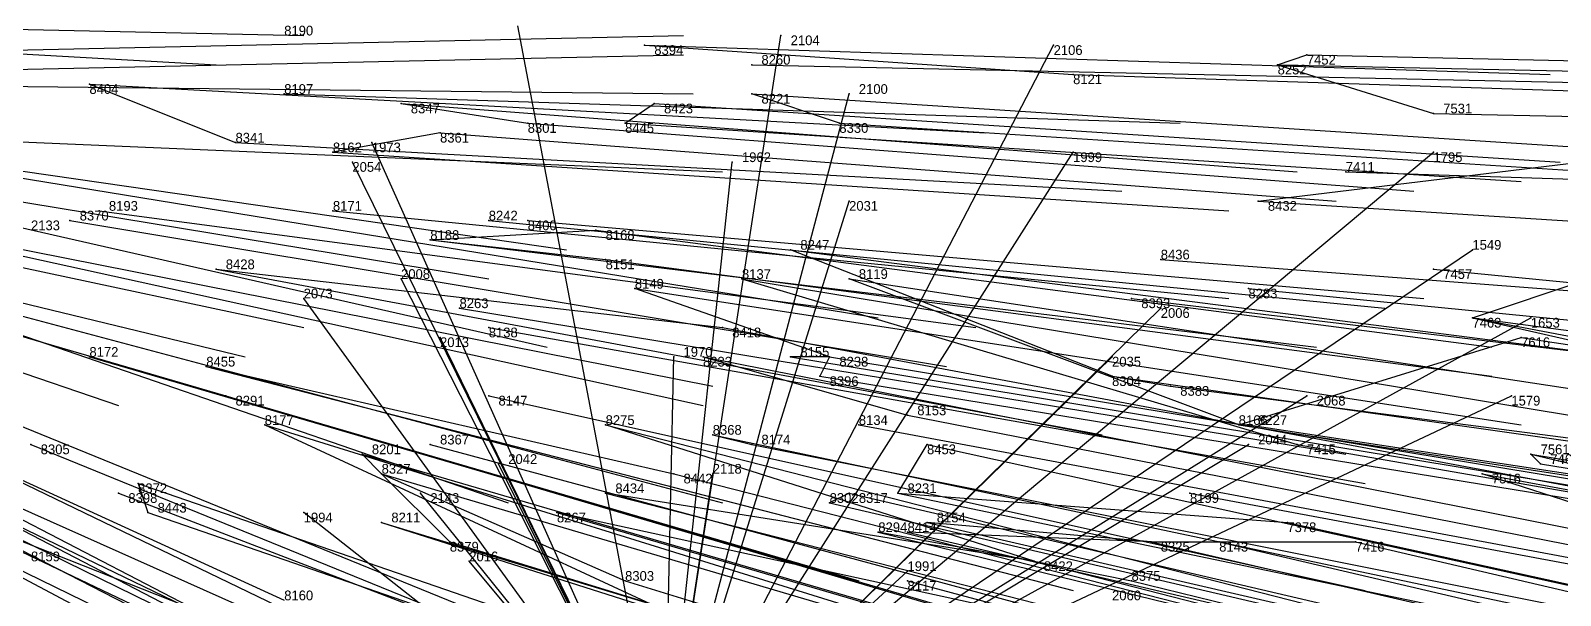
# Model space of a CAD drawing. Extents: x -0.5 to 0.59, y -0.5 to 0.59.
# Drawn here: x 0.119 to 0.276, y -0.0585 to -0.0005 of the extents above; entities that cross this region are included whole.
import ezdxf

# ---------------------------------------------------------------- set-up
doc = ezdxf.new("R2010")
doc.units = 0
for name, color, linetype in [('Facilities', 3, 'CONTINUOUS'), ('Facilities_lines', 3, 'CONTINUOUS'), ('Normals', 1, 'CONTINUOUS'), ('Source_points', 5, 'CONTINUOUS'), ('Text', 3, 'CONTINUOUS')]:
    doc.layers.add(name, color=color, linetype=linetype)

msp = doc.modelspace()

# ---------------------------------------------------------------- linework, layer by layer
at = {"layer": 'Facilities', "color": 3}
for p in [(0.182, -0.002, -0.455), (0.193, -0.004, -0.483), (0.247, -0.004, -0.617), (0.125, -0.006, -0.312), (0.145, -0.007, -0.362), (0.157, -0.008, -0.393), (0.18, -0.01, -0.45), (0.202, -0.01, -0.505), (0.161, -0.011, -0.402), (0.254, -0.015, -0.635), (0.245, -0.018, -0.614), (0.123, -0.02, -0.312), (0.126, -0.019, -0.319), (0.15, -0.019, -0.378), (0.166, -0.02, -0.417), (0.17, -0.02, -0.428), (0.16, -0.022, -0.403), (0.138, -0.025, -0.351), (0.235, -0.024, -0.59), (0.263, -0.025, -0.661), (0.192, -0.026, -0.484), (0.232, -0.028, -0.585), (0.244, -0.027, -0.613), (0.163, -0.029, -0.413), (0.166, -0.031, -0.422), (0.267, -0.03, -0.671), (0.125, -0.034, -0.323), (0.188, -0.034, -0.477), (0.201, -0.034, -0.51), (0.137, -0.035, -0.352), (0.23, -0.036, -0.581), (0.166, -0.038, -0.426), (0.143, -0.041, -0.371), (0.189, -0.042, -0.483), (0.204, -0.041, -0.519), (0.243, -0.041, -0.615), (0.119, -0.043, -0.318), (0.16, -0.043, -0.415), (0.273, -0.044, -0.692), (0.13, -0.047, -0.346), (0.155, -0.046, -0.404), (0.128, -0.048, -0.343), (0.203, -0.048, -0.522), (0.208, -0.048, -0.534), (0.238, -0.048, -0.607), (0.155, -0.051, -0.409), (0.234, -0.053, -0.6), (0.241, -0.053, -0.616), (0.222, -0.055, -0.572), (0.209, -0.057, -0.542)]:
    msp.add_point(p, dxfattribs=at)
at = {"layer": 'Facilities_lines', "color": 3}
for p, q in [((0.184, -0.079, -1.25), (0.169, 0, -1.25)), ((0.184, -0.079, -1.25), (0.196, -0.001, -1.25)), ((0.182, -0.002, -0.455), (0.226, -0.005, -0.564)), ((0.184, -0.079, -1.25), (0.224, -0.002, -1.25)), ((0.247, -0.004, -0.617), (0.25, -0.003, -0.624)), ((0.247, -0.004, -0.617), (0.263, -0.009, -0.658)), ((0.125, -0.006, -0.312), (0.14, -0.012, -0.35)), ((0.184, -0.079, -1.25), (0.203, -0.007, -1.25)), ((0.202, -0.01, -0.505), (0.193, -0.007, -0.483)), ((0.157, -0.008, -0.393), (0.17, -0.01, -0.425)), ((0.18, -0.01, -0.45), (0.183, -0.008, -0.459)), ((0.161, -0.011, -0.402), (0.15, -0.013, -0.376)), ((0.184, -0.079, -1.25), (0.154, -0.012, -1.25)), ((0.184, -0.079, -1.25), (0.152, -0.014, -1.25)), ((0.184, -0.079, -1.25), (0.263, -0.013, -1.25)), ((0.184, -0.079, -1.25), (0.226, -0.013, -1.25)), ((0.184, -0.079, -1.25), (0.191, -0.014, -1.25)), ((0.245, -0.018, -0.614), (0.278, -0.014, -0.695)), ((0.184, -0.079, -1.25), (0.203, -0.018, -1.25)), ((0.16, -0.022, -0.403), (0.177, -0.021, -0.446)), ((0.16, -0.022, -0.403), (0.178, -0.024, -0.448)), ((0.184, -0.079, -1.25), (0.267, -0.023, -1.25)), ((0.23, -0.036, -0.581), (0.197, -0.023, -0.497)), ((0.138, -0.025, -0.351), (0.19, -0.031, -0.482)), ((0.184, -0.079, -1.25), (0.157, -0.026, -1.25)), ((0.192, -0.026, -0.484), (0.249, -0.043, -0.633)), ((0.243, -0.041, -0.615), (0.203, -0.026, -0.512)), ((0.267, -0.03, -0.671), (0.279, -0.026, -0.701)), ((0.184, -0.079, -1.25), (0.147, -0.028, -1.25)), ((0.201, -0.034, -0.51), (0.181, -0.027, -0.457)), ((0.184, -0.079, -1.25), (0.235, -0.029, -1.25)), ((0.115, -0.031, -0.298), (0.139, -0.038, -0.36)), ((0.184, -0.079, -1.25), (0.273, -0.03, -1.25)), ((0.267, -0.03, -0.671), (0.302, -0.038, -0.761)), ((0.267, -0.03, -0.671), (0.288, -0.034, -0.725)), ((0.184, -0.079, -1.25), (0.161, -0.032, -1.25)), ((0.243, -0.041, -0.615), (0.272, -0.032, -0.684)), ((0.184, -0.079, -1.25), (0.185, -0.034, -1.25)), ((0.184, -0.079, -1.25), (0.23, -0.034, -1.25)), ((0.188, -0.034, -0.477), (0.209, -0.04, -0.533)), ((0.201, -0.034, -0.51), (0.197, -0.034, -0.5)), ((0.201, -0.034, -0.51), (0.2, -0.036, -0.509)), ((0.137, -0.035, -0.352), (0.185, -0.046, -0.478)), ((0.23, -0.036, -0.581), (0.236, -0.037, -0.598)), ((0.184, -0.079, -1.25), (0.271, -0.038, -1.25)), ((0.184, -0.079, -1.25), (0.25, -0.038, -1.25)), ((0.143, -0.041, -0.371), (0.184, -0.06, -0.483)), ((0.222, -0.055, -0.572), (0.178, -0.041, -0.456)), ((0.189, -0.042, -0.483), (0.193, -0.043, -0.494)), ((0.243, -0.041, -0.615), (0.244, -0.041, -0.619)), ((0.184, -0.079, -1.25), (0.244, -0.043, -1.25)), ((0.208, -0.048, -0.534), (0.211, -0.043, -0.538)), ((0.155, -0.046, -0.404), (0.153, -0.044, -0.398)), ((0.184, -0.079, -1.25), (0.167, -0.045, -1.25)), ((0.273, -0.044, -0.692), (0.274, -0.045, -0.694)), ((0.273, -0.044, -0.692), (0.311, -0.053, -0.788)), ((0.184, -0.079, -1.25), (0.103, -0.047, -1.25)), ((0.184, -0.079, -1.25), (0.11, -0.046, -1.25)), ((0.13, -0.047, -0.346), (0.131, -0.05, -0.351)), ((0.155, -0.046, -0.404), (0.18, -0.057, -0.472)), ((0.155, -0.046, -0.404), (0.162, -0.053, -0.425)), ((0.184, -0.079, -1.25), (0.189, -0.046, -1.25)), ((0.302, -0.057, -0.769), (0.268, -0.046, -0.68)), ((0.184, -0.079, -1.25), (0.159, -0.048, -1.25)), ((0.222, -0.055, -0.572), (0.178, -0.048, -0.461)), ((0.203, -0.048, -0.522), (0.201, -0.049, -0.516)), ((0.208, -0.048, -0.534), (0.248, -0.051, -0.633)), ((0.184, -0.079, -1.25), (0.147, -0.05, -1.25)), ((0.219, -0.06, -0.568), (0.173, -0.05, -0.449)), ((0.155, -0.051, -0.409), (0.188, -0.061, -0.493)), ((0.234, -0.053, -0.6), (0.211, -0.051, -0.543)), ((0.222, -0.055, -0.572), (0.206, -0.052, -0.531)), ((0.234, -0.053, -0.6), (0.209, -0.052, -0.538)), ((0.234, -0.053, -0.6), (0.255, -0.053, -0.65)), ((0.184, -0.079, -1.25), (0.164, -0.055, -1.25)), ((0.184, -0.079, -1.25), (0.209, -0.056, -1.25)), ((0.222, -0.055, -0.572), (0.232, -0.057, -0.597))]:
    msp.add_line(p, q, dxfattribs=at)
at = {"layer": 'Normals', "color": 1}
for p, q in [((0.048, 0.001, -0.121), (0.138, -0.004, -0.076)), ((0.056, 0.001, -0.139), (0.147, -0.001, -0.098)), ((0.094, -0.003, -0.235), (0.186, -0.001, -0.196)), ((0.196, -0.001, -1.25), (0.196, -0.001, -1.15)), ((0.094, -0.005, -0.235), (0.186, -0.003, -0.196)), ((0.182, -0.002, -0.455), (0.275, -0.005, -0.417)), ((0.224, -0.002, -1.25), (0.224, -0.002, -1.15)), ((0.25, -0.003, -0.624), (0.343, -0.005, -0.588)), ((0.193, -0.004, -0.483), (0.286, -0.006, -0.446)), ((0.247, -0.004, -0.617), (0.339, -0.006, -0.58)), ((0.095, -0.006, -0.238), (0.187, -0.007, -0.199)), ((0.125, -0.006, -0.312), (0.217, -0.011, -0.273)), ((0.226, -0.005, -0.564), (0.318, -0.008, -0.526)), ((0.145, -0.007, -0.362), (0.237, -0.01, -0.324)), ((0.193, -0.007, -0.483), (0.286, -0.013, -0.446)), ((0.203, -0.007, -1.25), (0.203, -0.007, -1.15)), ((0.157, -0.008, -0.393), (0.249, -0.015, -0.355)), ((0.183, -0.008, -0.459), (0.276, -0.014, -0.421)), ((0.263, -0.009, -0.658), (0.356, -0.011, -0.621)), ((0.084, -0.01, -0.212), (0.174, -0.023, -0.171)), ((0.17, -0.01, -0.425), (0.261, -0.017, -0.386)), ((0.18, -0.01, -0.45), (0.272, -0.016, -0.413)), ((0.202, -0.01, -0.505), (0.295, -0.016, -0.469)), ((0.046, -0.011, -0.118), (0.128, -0.039, -0.069)), ((0.058, -0.012, -0.149), (0.147, -0.031, -0.106)), ((0.075, -0.011, -0.191), (0.166, -0.026, -0.15)), ((0.096, -0.011, -0.242), (0.19, -0.015, -0.206)), ((0.14, -0.012, -0.35), (0.231, -0.017, -0.311)), ((0.154, -0.012, -1.25), (0.154, -0.012, -1.15)), ((0.161, -0.011, -0.402), (0.253, -0.018, -0.366)), ((0.054, -0.013, -0.14), (0.141, -0.034, -0.094)), ((0.084, -0.013, -0.212), (0.172, -0.033, -0.169)), ((0.15, -0.013, -0.376), (0.242, -0.019, -0.339)), ((0.152, -0.014, -1.25), (0.152, -0.014, -1.15)), ((0.191, -0.014, -1.25), (0.191, -0.014, -1.15)), ((0.226, -0.013, -1.25), (0.226, -0.013, -1.15)), ((0.263, -0.013, -1.25), (0.263, -0.013, -1.15)), ((0.114, -0.015, -0.288), (0.206, -0.03, -0.251)), ((0.254, -0.015, -0.635), (0.347, -0.018, -0.599)), ((0.203, -0.018, -1.25), (0.203, -0.018, -1.15)), ((0.245, -0.018, -0.614), (0.338, -0.024, -0.577)), ((0.081, -0.019, -0.209), (0.168, -0.049, -0.168)), ((0.097, -0.019, -0.246), (0.188, -0.039, -0.21)), ((0.098, -0.019, -0.249), (0.189, -0.037, -0.213)), ((0.123, -0.02, -0.312), (0.213, -0.035, -0.271)), ((0.126, -0.019, -0.319), (0.216, -0.031, -0.277)), ((0.15, -0.019, -0.378), (0.242, -0.028, -0.34)), ((0.166, -0.02, -0.417), (0.258, -0.029, -0.38)), ((0.17, -0.02, -0.428), (0.262, -0.028, -0.389)), ((0.062, -0.021, -0.163), (0.145, -0.059, -0.122)), ((0.177, -0.021, -0.446), (0.269, -0.033, -0.408)), ((0.16, -0.022, -0.403), (0.251, -0.033, -0.365)), ((0.197, -0.023, -0.497), (0.29, -0.035, -0.46)), ((0.267, -0.023, -1.25), (0.267, -0.023, -1.15)), ((0.063, -0.025, -0.17), (0.146, -0.065, -0.13)), ((0.1, -0.025, -0.258), (0.19, -0.049, -0.222)), ((0.138, -0.025, -0.351), (0.229, -0.042, -0.314)), ((0.178, -0.024, -0.448), (0.269, -0.036, -0.41)), ((0.235, -0.024, -0.59), (0.327, -0.031, -0.552)), ((0.263, -0.025, -0.661), (0.356, -0.034, -0.624)), ((0.157, -0.026, -1.25), (0.157, -0.026, -1.15)), ((0.192, -0.026, -0.484), (0.283, -0.041, -0.446)), ((0.203, -0.026, -0.512), (0.295, -0.04, -0.475)), ((0.147, -0.028, -1.25), (0.147, -0.028, -1.15)), ((0.181, -0.027, -0.457), (0.272, -0.041, -0.419)), ((0.232, -0.028, -0.585), (0.324, -0.039, -0.548)), ((0.244, -0.027, -0.613), (0.336, -0.036, -0.575)), ((0.163, -0.029, -0.413), (0.254, -0.044, -0.374)), ((0.235, -0.029, -1.25), (0.235, -0.029, -1.15)), ((0.115, -0.031, -0.298), (0.204, -0.057, -0.259)), ((0.166, -0.031, -0.422), (0.256, -0.047, -0.382)), ((0.19, -0.031, -0.482), (0.281, -0.048, -0.445)), ((0.267, -0.03, -0.671), (0.359, -0.042, -0.634)), ((0.273, -0.03, -1.25), (0.273, -0.03, -1.15)), ((0.082, -0.032, -0.218), (0.163, -0.074, -0.179)), ((0.161, -0.032, -1.25), (0.161, -0.032, -1.15)), ((0.272, -0.032, -0.684), (0.364, -0.046, -0.647)), ((0.071, -0.033, -0.194), (0.153, -0.073, -0.156)), ((0.098, -0.033, -0.258), (0.184, -0.068, -0.221)), ((0.125, -0.034, -0.323), (0.214, -0.06, -0.285)), ((0.185, -0.034, -1.25), (0.185, -0.034, -1.15)), ((0.188, -0.034, -0.477), (0.279, -0.052, -0.441)), ((0.197, -0.034, -0.5), (0.288, -0.049, -0.462)), ((0.201, -0.034, -0.51), (0.292, -0.049, -0.472)), ((0.23, -0.034, -1.25), (0.23, -0.034, -1.15)), ((0.137, -0.035, -0.352), (0.226, -0.058, -0.314)), ((0.2, -0.036, -0.509), (0.292, -0.051, -0.471)), ((0.23, -0.036, -0.581), (0.322, -0.049, -0.544)), ((0.236, -0.037, -0.598), (0.328, -0.049, -0.56)), ((0.089, -0.039, -0.244), (0.171, -0.081, -0.203)), ((0.139, -0.038, -0.36), (0.227, -0.064, -0.321)), ((0.166, -0.038, -0.426), (0.256, -0.058, -0.387)), ((0.25, -0.038, -1.25), (0.25, -0.038, -1.15)), ((0.271, -0.038, -1.25), (0.271, -0.038, -1.15)), ((0.209, -0.04, -0.533), (0.301, -0.058, -0.496)), ((0.143, -0.041, -0.371), (0.23, -0.068, -0.332)), ((0.178, -0.041, -0.456), (0.268, -0.064, -0.42)), ((0.189, -0.042, -0.483), (0.279, -0.061, -0.444)), ((0.204, -0.041, -0.519), (0.295, -0.058, -0.481)), ((0.243, -0.041, -0.615), (0.334, -0.055, -0.578)), ((0.244, -0.041, -0.619), (0.336, -0.055, -0.582)), ((0.119, -0.043, -0.318), (0.205, -0.078, -0.28)), ((0.16, -0.043, -0.415), (0.249, -0.067, -0.376)), ((0.193, -0.043, -0.494), (0.283, -0.061, -0.456)), ((0.211, -0.043, -0.538), (0.302, -0.063, -0.501)), ((0.244, -0.043, -1.25), (0.244, -0.043, -1.15)), ((0.249, -0.043, -0.633), (0.341, -0.059, -0.596)), ((0.102, -0.045, -0.28), (0.186, -0.086, -0.243)), ((0.105, -0.045, -0.286), (0.188, -0.088, -0.25)), ((0.112, -0.044, -0.3), (0.195, -0.084, -0.263)), ((0.153, -0.044, -0.398), (0.242, -0.07, -0.361)), ((0.167, -0.045, -1.25), (0.167, -0.045, -1.15)), ((0.273, -0.044, -0.692), (0.365, -0.059, -0.655)), ((0.274, -0.045, -0.694), (0.366, -0.06, -0.657)), ((0.098, -0.046, -0.27), (0.179, -0.089, -0.231)), ((0.13, -0.047, -0.346), (0.217, -0.077, -0.307)), ((0.155, -0.046, -0.404), (0.243, -0.072, -0.366)), ((0.185, -0.046, -0.478), (0.275, -0.069, -0.439)), ((0.189, -0.046, -1.25), (0.189, -0.046, -1.15)), ((0.268, -0.046, -0.68), (0.359, -0.063, -0.643)), ((0.128, -0.048, -0.343), (0.214, -0.081, -0.303)), ((0.159, -0.048, -1.25), (0.159, -0.048, -1.15)), ((0.178, -0.048, -0.461), (0.268, -0.071, -0.425)), ((0.203, -0.048, -0.522), (0.293, -0.069, -0.484)), ((0.208, -0.048, -0.534), (0.299, -0.067, -0.498)), ((0.238, -0.048, -0.607), (0.329, -0.065, -0.57)), ((0.131, -0.05, -0.351), (0.218, -0.08, -0.312)), ((0.147, -0.05, -1.25), (0.147, -0.05, -1.15)), ((0.173, -0.05, -0.449), (0.262, -0.076, -0.412)), ((0.201, -0.049, -0.516), (0.291, -0.07, -0.478)), ((0.155, -0.051, -0.409), (0.243, -0.079, -0.371)), ((0.211, -0.051, -0.543), (0.302, -0.072, -0.506)), ((0.248, -0.051, -0.633), (0.339, -0.071, -0.596)), ((0.162, -0.053, -0.425), (0.25, -0.08, -0.387)), ((0.206, -0.052, -0.531), (0.296, -0.074, -0.494)), ((0.209, -0.052, -0.538), (0.299, -0.073, -0.501)), ((0.234, -0.053, -0.6), (0.325, -0.074, -0.563)), ((0.241, -0.053, -0.616), (0.331, -0.074, -0.578)), ((0.255, -0.053, -0.65), (0.345, -0.074, -0.612)), ((0.118, -0.054, -0.326), (0.202, -0.094, -0.287)), ((0.164, -0.055, -1.25), (0.164, -0.055, -1.15)), ((0.209, -0.056, -1.25), (0.209, -0.056, -1.15)), ((0.222, -0.055, -0.572), (0.312, -0.078, -0.536)), ((0.18, -0.057, -0.472), (0.268, -0.084, -0.434)), ((0.209, -0.057, -0.542), (0.299, -0.081, -0.504)), ((0.232, -0.057, -0.597), (0.322, -0.079, -0.56))]:
    msp.add_line(p, q, dxfattribs=at)
at = {"layer": 'Source_points', "color": 5}
for p in [(0.196, -0.001, -1.25), (0.224, -0.002, -1.25), (0.25, -0.003, -0.624), (0.226, -0.005, -0.564), (0.193, -0.007, -0.483), (0.203, -0.007, -1.25), (0.183, -0.008, -0.459), (0.263, -0.009, -0.658), (0.17, -0.01, -0.425), (0.14, -0.012, -0.35), (0.154, -0.012, -1.25), (0.15, -0.013, -0.376), (0.152, -0.014, -1.25), (0.191, -0.014, -1.25), (0.226, -0.013, -1.25), (0.263, -0.013, -1.25), (0.203, -0.018, -1.25), (0.177, -0.021, -0.446), (0.197, -0.023, -0.497), (0.267, -0.023, -1.25), (0.178, -0.024, -0.448), (0.157, -0.026, -1.25), (0.203, -0.026, -0.512), (0.147, -0.028, -1.25), (0.181, -0.027, -0.457), (0.235, -0.029, -1.25), (0.19, -0.031, -0.482), (0.273, -0.03, -1.25), (0.161, -0.032, -1.25), (0.272, -0.032, -0.684), (0.185, -0.034, -1.25), (0.197, -0.034, -0.5), (0.23, -0.034, -1.25), (0.2, -0.036, -0.509), (0.236, -0.037, -0.598), (0.139, -0.038, -0.36), (0.25, -0.038, -1.25), (0.271, -0.038, -1.25), (0.209, -0.04, -0.533), (0.178, -0.041, -0.456), (0.244, -0.041, -0.619), (0.193, -0.043, -0.494), (0.211, -0.043, -0.538), (0.244, -0.043, -1.25), (0.249, -0.043, -0.633), (0.153, -0.044, -0.398), (0.167, -0.045, -1.25), (0.274, -0.045, -0.694), (0.185, -0.046, -0.478), (0.189, -0.046, -1.25), (0.268, -0.046, -0.68), (0.159, -0.048, -1.25), (0.178, -0.048, -0.461), (0.131, -0.05, -0.351), (0.147, -0.05, -1.25), (0.173, -0.05, -0.449), (0.201, -0.049, -0.516), (0.211, -0.051, -0.543), (0.248, -0.051, -0.633), (0.162, -0.053, -0.425), (0.206, -0.052, -0.531), (0.209, -0.052, -0.538), (0.255, -0.053, -0.65), (0.164, -0.055, -1.25), (0.209, -0.056, -1.25), (0.18, -0.057, -0.472), (0.232, -0.057, -0.597)]:
    msp.add_point(p, dxfattribs=at)

# ---------------------------------------------------------------- texts
at = {"layer": 'Text', "color": 3}
for s, p in [('8190', (0.145, -0.001, -0.36)), ('2104', (0.197, -0.002, -1.25)), ('8394', (0.183, -0.003, -0.455)), ('8260', (0.194, -0.004, -0.483)), ('2106', (0.224, -0.003, -1.25)), ('7452', (0.25, -0.004, -0.624)), ('8252', (0.247, -0.005, -0.617)), ('8404', (0.125, -0.007, -0.312)), ('8197', (0.145, -0.007, -0.362)), ('2100', (0.204, -0.007, -1.25)), ('8121', (0.226, -0.006, -0.564)), ('8221', (0.194, -0.008, -0.483)), ('8347', (0.158, -0.009, -0.393)), ('8423', (0.184, -0.009, -0.459)), ('7531', (0.264, -0.009, -0.658)), ('8341', (0.14, -0.012, -0.35)), ('8361', (0.161, -0.012, -0.402)), ('8301', (0.17, -0.011, -0.425)), ('8445', (0.18, -0.011, -0.45)), ('8330', (0.202, -0.011, -0.505)), ('8162', (0.15, -0.013, -0.376)), ('1973', (0.154, -0.013, -1.25)), ('2054', (0.152, -0.015, -1.25)), ('1962', (0.192, -0.014, -1.25)), ('1999', (0.226, -0.014, -1.25)), ('7411', (0.254, -0.015, -0.635)), ('1795', (0.263, -0.014, -1.25)), ('8193', (0.127, -0.019, -0.319)), ('8171', (0.15, -0.019, -0.378)), ('2031', (0.203, -0.019, -1.25)), ('8432', (0.246, -0.019, -0.614)), ('2133', (0.119, -0.021, -1.25)), ('8370', (0.124, -0.02, -0.312)), ('8242', (0.166, -0.02, -0.417)), ('8400', (0.17, -0.021, -0.428)), ('8188', (0.16, -0.022, -0.403)), ('8168', (0.178, -0.022, -0.446)), ('8247', (0.198, -0.023, -0.497)), ('1549', (0.267, -0.023, -1.25)), ('8436', (0.235, -0.024, -0.59)), ('8428', (0.139, -0.025, -0.351)), ('2008', (0.157, -0.026, -1.25)), ('8151', (0.178, -0.025, -0.448)), ('8137', (0.192, -0.026, -0.484)), ('8119', (0.204, -0.026, -0.512)), ('7457', (0.264, -0.026, -0.661)), ('8149', (0.181, -0.027, -0.457)), ('2073', (0.147, -0.028, -1.25)), ('8263', (0.163, -0.029, -0.413)), ('8393', (0.233, -0.029, -0.585)), ('8283', (0.244, -0.028, -0.613)), ('2006', (0.235, -0.03, -1.25)), ('8138', (0.166, -0.032, -0.422)), ('8418', (0.191, -0.032, -0.482)), ('7463', (0.267, -0.031, -0.671)), ('1653', (0.273, -0.031, -1.25)), ('8172', (0.125, -0.034, -0.323)), ('2013', (0.161, -0.033, -1.25)), ('1970', (0.186, -0.034, -1.25)), ('8155', (0.198, -0.034, -0.5)), ('7616', (0.272, -0.033, -0.684)), ('8455', (0.137, -0.035, -0.352)), ('8233', (0.188, -0.035, -0.477)), ('8238', (0.202, -0.035, -0.51)), ('2035', (0.23, -0.035, -1.25)), ('8396', (0.201, -0.037, -0.509)), ('8304', (0.23, -0.037, -0.581)), ('8383', (0.237, -0.038, -0.598)), ('8291', (0.14, -0.039, -0.36)), ('8147', (0.167, -0.039, -0.426)), ('8153', (0.21, -0.04, -0.533)), ('2068', (0.251, -0.039, -1.25)), ('1579', (0.271, -0.039, -1.25)), ('8177', (0.143, -0.041, -0.371)), ('8275', (0.178, -0.041, -0.456)), ('8134', (0.204, -0.041, -0.519)), ('8166', (0.243, -0.041, -0.615)), ('8227', (0.245, -0.041, -0.619)), ('8367', (0.161, -0.043, -0.415)), ('8368', (0.189, -0.042, -0.483)), ('8174', (0.194, -0.043, -0.494)), ('2044', (0.245, -0.043, -1.25)), ('8305', (0.12, -0.044, -0.318)), ('8201', (0.154, -0.044, -0.398)), ('8453', (0.211, -0.044, -0.538)), ('7415', (0.25, -0.044, -0.633)), ('7561', (0.274, -0.044, -0.692)), ('8327', (0.155, -0.046, -0.404)), ('2042', (0.168, -0.045, -1.25)), ('2118', (0.189, -0.046, -1.25)), ('7465', (0.275, -0.045, -0.694)), ('8372', (0.13, -0.048, -0.346)), ('8434', (0.179, -0.048, -0.461)), ('8442', (0.186, -0.047, -0.478)), ('8231', (0.209, -0.048, -0.534)), ('7516', (0.269, -0.047, -0.68)), ('8398', (0.129, -0.049, -0.343)), ('2143', (0.16, -0.049, -1.25)), ('8302', (0.201, -0.049, -0.516)), ('8317', (0.204, -0.049, -0.522)), ('8199', (0.238, -0.049, -0.607)), ('8443', (0.132, -0.05, -0.351)), ('1994', (0.147, -0.051, -1.25)), ('8211', (0.156, -0.051, -0.409)), ('8267', (0.173, -0.051, -0.449)), ('8154', (0.212, -0.051, -0.543)), ('8294', (0.206, -0.052, -0.531)), ('8414', (0.209, -0.052, -0.538)), ('7378', (0.248, -0.052, -0.633)), ('8379', (0.162, -0.054, -0.425)), ('8325', (0.235, -0.054, -0.6)), ('8143', (0.241, -0.054, -0.616)), ('7416', (0.255, -0.054, -0.65)), ('8159', (0.119, -0.055, -0.326)), ('2016', (0.164, -0.055, -1.25)), ('8303', (0.18, -0.057, -0.472)), ('1991', (0.209, -0.056, -1.25)), ('8422', (0.223, -0.056, -0.572)), ('8375', (0.232, -0.057, -0.597)), ('8160', (0.145, -0.059, -0.389)), ('8117', (0.209, -0.058, -0.542)), ('2060', (0.23, -0.059, -1.25))]:
    msp.add_text(s, height=0.001, dxfattribs=at).set_placement(p)

doc.saveas('drawing.dxf')
